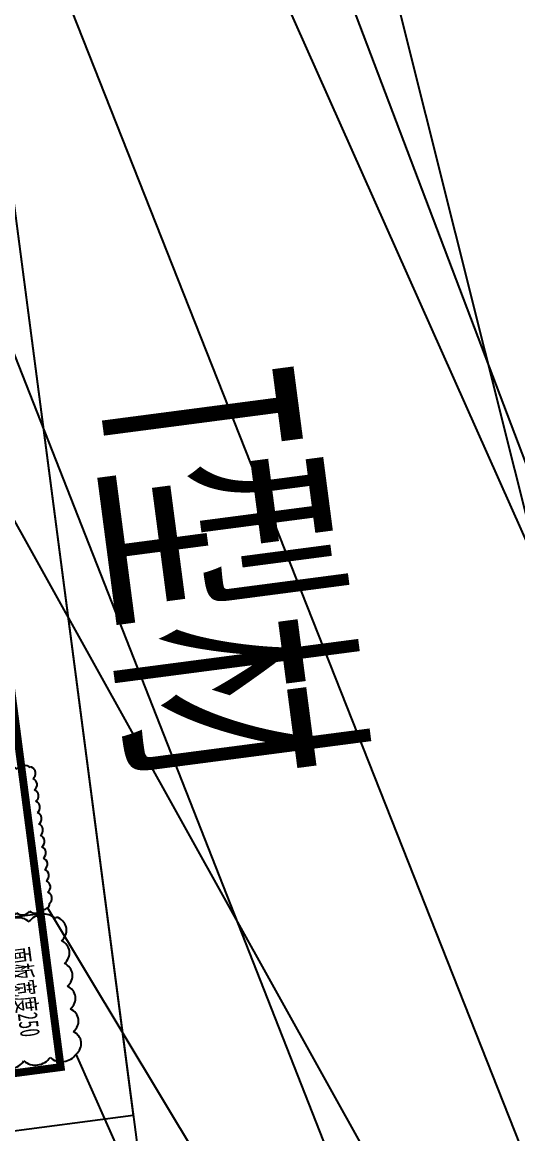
# Model space of a CAD drawing. Header units: millimetres. Extents: x -14906165 to 53546503, y 133836 to 58622790.
# Drawn here: x 43261366 to 43538355, y 39927891 to 40549494 of the extents above; entities that cross this region are included whole.
import ezdxf

# ---------------------------------------------------------------- set-up
doc = ezdxf.new("R2010")
doc.units = ezdxf.units.MM
doc.header["$LTSCALE"] = 100
doc.layers.add('标准形式增加', color=6, linetype='Continuous')
doc.styles.add('中文GB2312', font='', dxfattribs={"width": 0.7})
doc.styles.get('中文GB2312').set_extended_font_data('FangSong_GB2312')

# ---------------------------------------------------------------- blocks, each defined once
blk = doc.blocks.new('绘图要素标准库V1.0 - 0416')
for p, q in [((-549616.1, 656002.9), (-528616.1, 656002.9)), ((-528616.1, 656002.9), (-528616.1, 626302.9)), ((-529116.1, 655502.9), (-547116.1, 655502.9)), ((-530466.1, 655502.9), (-530466.1, 649652.4))]:
    blk.add_line(p, q)
at = {"const_width": 60}
blk.add_lwpolyline([(-547116.1, 655502.9), (-529116.1, 655502.9), (-529116.1, 626802.9), (-547116.1, 626802.9)], close=True, dxfattribs=at)
at = {"layer": '标准形式增加'}
for p, q in [((-581214.3, 647069.2), (-491817.7, 670253.6)), ((-491817.7, 670253.6), (-542863.2, 652593.1)), ((-530509.1, 655562), (-491817.7, 670253.6)), ((-562547.8, 653675.6), (-491817.7, 668289.9)), ((-565936, 650564.3), (-491817.7, 666806.3)), ((-535943.7, 655724.4), (-491817.7, 665322.6)), ((-491817.7, 665322.6), (-529211.5, 655631.9)), ((-590272.8, 653823.1), (-491817.7, 663750.5))]:
    blk.add_line(p, q, dxfattribs=at)
blk.add_xline((-506039.8, 656002.9), (1, 0), dxfattribs=at)
for points in [[(-530409.5, 655633.9, -0.5), (-530209.5, 655633.9, -0.5), (-530009.5, 655633.9, -0.5), (-529809.5, 655633.9, -0.5), (-529609.5, 655633.9, -0.5), (-529409.5, 655633.9, -0.5), (-529211.5, 655631.9, -0.5), (-529211.5, 655431.9, -0.5), (-529211.5, 655231.9, -0.5), (-529211.5, 655031.9, -0.5), (-529399.2, 655019.6, -0.5), (-529599.2, 655019.6, -0.5), (-529799.2, 655019.6, -0.5), (-529999.2, 655019.6, -0.5), (-530199.2, 655019.6, -0.5), (-530399.2, 655019.6, -0.5), (-530409.5, 655209.3, -0.5), (-530409.5, 655409.3, -0.5), (-530409.5, 655609.3, -0.5)], [(-531744.9, 655579.5, -0.5), (-531644.9, 655579.5, -0.5), (-531544.9, 655579.5, -0.5), (-531444.9, 655579.5, -0.5), (-531344.9, 655579.5, -0.5), (-531244.9, 655579.5, -0.5), (-531144.9, 655579.5, -0.5), (-531044.9, 655579.5, -0.5), (-530944.9, 655579.5, -0.5), (-530844.9, 655579.5, -0.5), (-530744.9, 655579.5, -0.5), (-530644.9, 655579.5, -0.5), (-530544.9, 655579.5, -0.5), (-530501.6, 655522.9, -0.5), (-530501.6, 655422.9, -0.5), (-530501.6, 655322.9, -0.5), (-530501.6, 655222.9, -0.5), (-530501.6, 655122.9, -0.5), (-530501.6, 655022.9, -0.5), (-530596.4, 655017.7, -0.5), (-530696.4, 655017.7, -0.5), (-530796.4, 655017.7, -0.5), (-530896.4, 655017.7, -0.5), (-530996.4, 655017.7, -0.5), (-531096.4, 655017.7, -0.5), (-531196.4, 655017.7, -0.5), (-531296.4, 655017.7, -0.5), (-531396.4, 655017.7, -0.5), (-531496.4, 655017.7, -0.5), (-531596.4, 655017.7, -0.5), (-531696.4, 655017.7, -0.5), (-531744.9, 655069.2, -0.5), (-531744.9, 655169.2, -0.5), (-531744.9, 655269.2, -0.5), (-531744.9, 655369.2, -0.5), (-531744.9, 655469.2, -0.5), (-531744.9, 655569.2, -0.5)]]:
    blk.add_lwpolyline(points, format="xyb", close=True, dxfattribs=at)
at = {"style": '中文GB2312', "width": 0.7}
for s, height, p in [('T型材', 1500, (-534956.7, 656454.3)), ('面板宽度250', 150, (-530200.6, 655231.4))]:
    blk.add_text(s, height=height, dxfattribs=at).set_placement(p)

msp = doc.modelspace()

# ---------------------------------------------------------------- block references
at = {"lineweight": 5, "xscale": 64.06802830554443, "yscale": 73.4024339265743, "zscale": 64.06802830554443, "rotation": 277.4624694947158}
msp.add_blockref('绘图要素标准库V1.0 - 0416', (-22373, 103764), dxfattribs=at)

doc.saveas('drawing.dxf')
